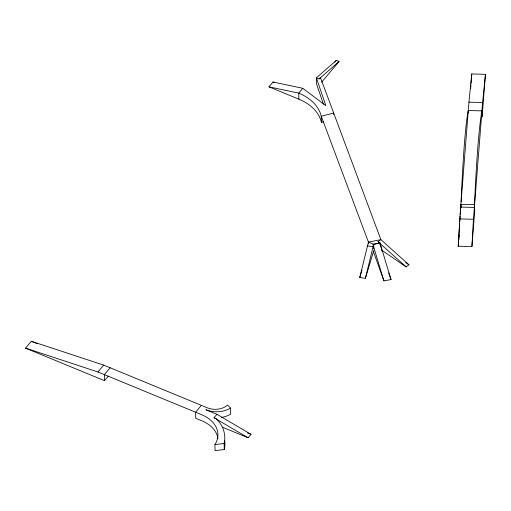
<?xml version="1.0" encoding="UTF-8"?>
<svg xmlns="http://www.w3.org/2000/svg" width="511" height="511" viewBox="0 0 511 511"><rect width="100%" height="100%" fill="white"/><g stroke="black" fill="none" stroke-linecap="round" stroke-linejoin="round"><path stroke-width="0.77" d="M461.101 201.966A132.834 6.835 -88.5 0 1 468.287 110.504L481.956 110.874L482.103 116.93L485.45 74.325L471.781 73.961L468.938 102.149L459.772 218.9L458.246 246.225L471.915 246.596L474.732 210.762L474.585 204.707L460.916 204.336L460.992 207.568M471.915 246.596L473.442 219.264L482.614 102.519L485.45 74.325M459.651 223.978L458.246 246.225L458.616 241.499M459.804 221.621L460.156 216.115M460.258 214.543L460.66 208.258M460.89 204.598L460.711 207.472L460.698 207.064L474.368 207.434A147.257 7.576 -88.5 0 1 481.956 110.874M458.744 239.921L459.114 235.194M459.485 230.461L459.67 228.098M470.663 88.16L470.912 85.005M471.033 83.427L471.781 73.961M373.828 250.326L365.403 278.31L359.75 277.524L368.444 242.112L321.266 116.278A47.587 33.592 -1.4 0 0 298.731 93.117L268.92 86.832L272.976 82.009L302.787 88.301L325.858 105.675L316.386 77.851L336.391 60.336L339.087 61.448L321.547 82.265M365.403 278.31L373.675 244.264L379.992 243.044L391.036 279.555L383.921 280.903L373.439 251.616M359.75 277.524L362.018 270M108.383 376.115L104.531 380.689L25.55 348.132L31.331 341.271L103.701 365.103L207.492 407.887A15.458 10.91 -1.4 0 0 227.58 405.051L230.589 408.085L230.736 414.146A21.315 15.049 -1.4 0 1 221.608 417.423M302.787 88.301L298.731 93.117L298.878 99.179A47.587 33.592 -1.4 0 1 321.413 122.333L323.604 121.765M323.444 104.212L316.533 83.913L316.386 77.851L319.075 78.962L320.397 77.397L380.861 239.621L408.966 264.813L406.124 266.883L382.087 250.435M334.865 62.15L336.391 60.336M25.55 348.132L97.92 371.963L103.701 365.103M110.165 367.767L104.385 374.627L104.531 380.689M201.372 405.364L195.592 412.224L195.745 418.285L201.858 420.802A33.445 23.608 -1.4 0 1 217.935 438.751M215.789 418.777L214.039 417.743L216.945 414.3L251.01 434.337L248.103 437.786L222.394 427.19M319.075 78.962L339.087 61.448M406.124 266.883L378.019 241.69L380.861 239.621L368.444 242.112L368.482 243.626M214.914 444.602L224.131 443.471L224.284 449.527L215.061 450.664L214.914 444.602A33.445 23.608 -1.4 0 0 201.711 414.747L97.92 371.963M468.938 102.149L482.614 102.519M459.772 218.9L473.442 219.264M367.307 245.88L372.953 246.66M272.976 82.009L274.439 82.616M268.92 86.832L298.878 99.179M368.444 242.112L373.675 244.264M216.945 414.3L205.914 409.752A21.315 15.049 -1.4 0 0 230.589 408.085M31.331 341.271L37.233 343.705M214.039 417.743L216.364 418.707A48.424 34.18 -1.4 0 1 224.131 443.471M247.324 432.823L251.01 434.337M216.377 419.122L248.103 437.786M378.019 241.69L379.992 243.044L382.094 251.316M405.715 262.59L408.966 264.813M388.66 272.925L391.036 279.555M383.921 280.903L372.877 244.392L379.992 243.044L380.037 244.878M474.368 207.434L474.521 213.496M468.287 110.504L468.338 112.778M373.713 245.778L373.79 248.812M333.715 114.553L333.677 113.033L321.266 116.278L321.413 122.333M320.397 77.397L320.403 77.8M224.738 440.859A48.424 34.18 -1.4 0 1 224.284 449.527"/></g></svg>
